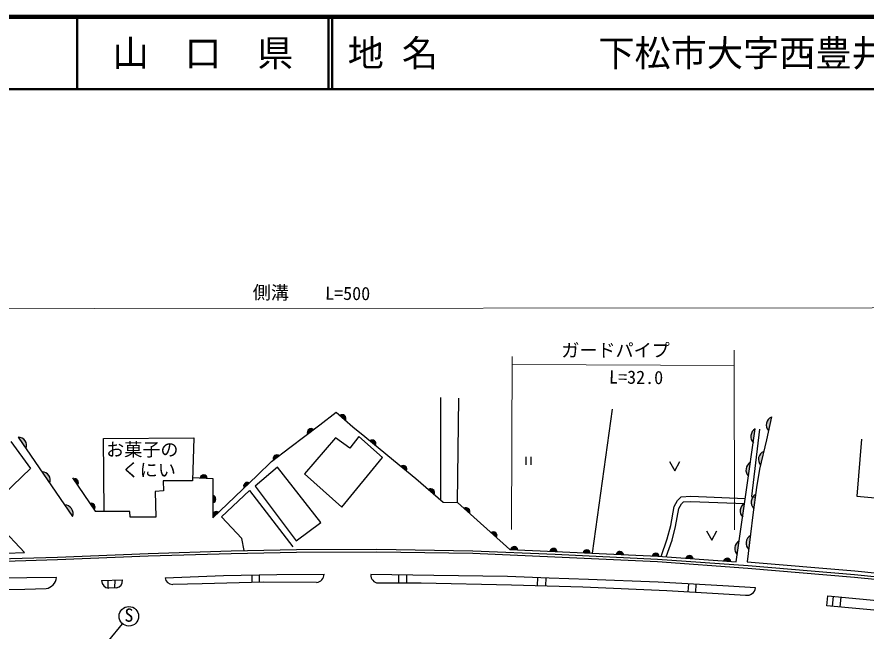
# Model space of a CAD drawing. Units: millimetres at full size, sheet at 1:1000; details may follow other scales. Extents: x 40000 to 680000, y 20000 to 380000.
# Drawn here: x 324675 to 442020, y 295086 to 380000 of the extents above; entities that cross this region are included whole.
import ezdxf
from ezdxf.enums import TextEntityAlignment as Align

# ---------------------------------------------------------------- set-up
doc = ezdxf.new("R2010")
doc.units = ezdxf.units.MM
doc.header["$LTSCALE"] = 1000
for name, color, linetype, lineweight in [('M-BGD', 7, 'Continuous', 25), ('M-BGD-EXST', 7, 'Continuous', 25), ('M-STR-HTXT', 7, 'Continuous', 13), ('M-TTL', 2, 'Continuous', 140), ('M-TTL-LINE', 7, 'Continuous', 50)]:
    doc.layers.add(name, color=color, linetype=linetype, lineweight=lineweight)
doc.layers.add('M-BMK-HTXT', color=7, linetype='Continuous')
doc.layers.add('M-TTL-TXT', color=7, linetype='Continuous')
doc.styles.add('ＭＳ ゴシック', font='')
doc.styles.get('ＭＳ ゴシック').set_extended_font_data('MS Gothic')

msp = doc.modelspace()

# ---------------------------------------------------------------- hatches: boundary and pattern name
at = {"layer": 'M-BGD'}
for points in [[(370062, 324239, 0.82183), (369320, 324896)], [(428938, 324683, 0.51219), (428534, 322807)], [(365638, 322947, 0.82183), (364850, 322346)], [(426720, 323025, 0.51219), (426448, 321126)], [(325934, 320317, 0.51219), (324849, 321900)], [(374232, 320754, 0.82183), (373469, 321386)], [(360915, 319323, 0.82183), (360132, 318716)], [(427878, 319909, 0.51219), (427439, 318041)], [(426058, 318403, 0.51219), (425786, 316503)], [(329218, 315528, 0.51219), (328132, 317110)], [(378498, 317234, 0.82183), (377732, 317862)], [(333021, 315274, 0.82183), (332465, 316094)], [(350978, 316234, 0.82183), (349989, 316279)], [(356796, 315555, 0.82183), (356080, 314870)], [(382315, 314000, 0.82183), (381565, 314647)], [(351755, 312831, 0.82183), (351751, 313822)], [(426764, 313952, 0.51219), (426512, 312050)], [(332362, 310940, 0.51219), (331277, 312523)], [(335319, 311890, 0.82183), (334762, 312710)], [(425246, 312737, 0.51219), (424974, 310838)], [(352570, 311514, 0.82183), (351853, 310829)], [(387208, 311372, 0.82183), (386470, 312033)], [(390954, 308019, 0.82183), (390216, 308680)], [(424500, 307532, 0.51219), (424228, 305632)], [(426039, 308282, 0.51219), (425808, 306377)], [(393889, 306326, 0.82183), (392899, 306370)], [(399319, 306089, 0.82183), (398330, 306133)], [(403902, 305871, 0.82183), (402912, 305918)], [(408490, 305653, 0.82183), (407500, 305700)], [(413451, 305411, 0.82183), (412461, 305464)], [(418115, 305075, 0.82183), (417127, 305146)], [(423326, 304699, 0.82183), (422338, 304770)]]:
    msp.add_hatch(color=256, dxfattribs=at).paths.add_polyline_path(points)

# ---------------------------------------------------------------- linework, layer by layer
for p, q in [((383267, 313180), (383246, 327368)), ((385542, 312864), (385733, 327267)), ((406937, 325781), (404174, 305858)), ((324849, 321900), (332362, 310940)), ((395019, 319190), (395019, 318073)), ((395686, 319190), (395686, 318073)), ((357117, 302855), (357144, 301795)), ((358136, 302874), (358163, 301820)), ((377411, 302833), (377411, 301740)), ((378525, 302819), (378525, 301740)), ((336354, 302052), (339244, 302148)), ((337214, 302081), (337211, 301039)), ((338181, 302113), (338168, 301047)), ((396614, 302477), (396582, 301386)), ((397758, 302434), (397726, 301353)), ((417469, 301615), (417407, 300513)), ((338430, 301057), (337359, 301018)), ((418496, 301558), (418433, 300455)), ((437470, 299876), (437344, 298518)), ((438536, 299775), (438410, 298419))]:
    msp.add_line(p, q, dxfattribs=at)
for points in [[(348956, 316326), (351742, 316199), (351763, 310743), (357873, 316585), (359867, 318511), (362374, 320455), (366515, 323617), (368795, 325361), (371089, 323328), (372743, 321988), (376700, 318707), (379811, 316158), (383586, 312905), (385542, 312864), (392792, 306374), (399067, 306101), (413225, 305428), (424087, 304644), (424504, 307565), (425469, 314292), (426720, 323025)], [(428938, 324683), (428257, 321520), (427303, 317466), (426891, 314912), (426395, 311167), (426064, 308488), (425597, 304637), (440488, 303403), (454986, 301933), (462938, 301001), (471867, 300151), (483101, 299043), (490775, 319881)], [(427316, 323000), (426175, 313670), (426717, 313598)], [(441388, 321620), (440772, 313749), (472361, 310836), (473323, 321374)], [(281518, 307634), (284620, 307682), (285190, 304726), (302710, 305198), (320618, 305755), (325725, 305956), (322373, 309531), (317370, 314594), (310625, 321445)], [(323829, 321278), (326534, 317574), (320303, 311626)], [(414865, 318530), (415581, 317235), (416296, 318530)], [(332341, 316277), (335483, 311648), (336722, 311661)], [(356084, 306212), (355740, 307880), (352939, 310884), (356826, 314537), (362786, 306726)], [(413693, 305394), (414543, 307834), (415025, 309668), (415483, 312292), (415973, 313125), (416491, 313623), (417791, 313717), (425315, 313435)], [(414416, 305342), (415213, 307629), (415710, 309519), (416151, 312047), (416527, 312687), (416794, 312943), (417803, 313016), (425289, 312736)], [(419975, 308951), (420691, 307656), (421406, 308951)], [(134308, 300742), (137760, 300883), (150470, 301308), (167351, 301865), (183469, 302394), (204435, 302873), (224089, 303335), (242634, 303784), (259804, 304000), (273362, 304121), (284493, 304390), (300494, 304512), (315572, 304876), (330258, 305314), (342803, 305825), (354269, 306176), (363316, 306355), (374407, 306390), (387693, 306196), (399049, 305701), (413201, 305028), (425724, 304125), (440442, 302905), (454932, 301435)], [(173773, 301475), (183562, 301749), (204473, 302349), (224097, 302985), (242640, 303435), (259808, 303650), (273368, 303771), (284498, 304040), (300500, 304162), (315582, 304527), (330270, 304964), (342816, 305476), (354278, 305826), (363320, 306005), (374405, 306040), (387683, 305846), (399033, 305352), (413180, 304679), (425697, 303776), (440410, 302556), (454894, 301088)], [(345141, 302460), (353223, 302781), (360567, 302920), (367118, 302947)], [(426761, 301064), (423035, 301290), (419023, 301528), (413274, 301848), (403642, 302222), (398230, 302417), (392471, 302630), (382274, 302772), (373594, 302880)], [(330138, 302494), (321884, 302398), (313418, 302278)], [(366089, 301813), (358776, 301836), (350277, 301621), (346212, 301523)], [(374592, 301740), (380530, 301740), (393021, 301492), (402861, 301201), (414484, 300678), (421574, 300277), (425373, 300036)], [(311991, 300616), (318243, 300716), (325780, 300864), (328692, 300963)]]:
    msp.add_lwpolyline(points, dxfattribs=at)
for points in [[(336722, 311626), (336611, 321729), (349109, 321784), (348942, 315845), (344887, 315845), (344943, 314457), (343776, 314402), (343882, 310814), (340298, 310812), (340277, 311594)], [(368696, 321787), (364431, 316825), (369552, 312205), (375203, 319081), (371918, 321974), (370688, 320387)], [(357610, 315137), (363276, 307546), (366654, 310112), (360691, 317725)], [(470210, 295468), (436617, 298586), (436759, 299943), (470296, 296785)]]:
    msp.add_lwpolyline(points, close=True, dxfattribs=at)
for centre, radius, start, end in [((369626, 324494), 505, 329.62578, 127.28397), ((429411, 323599), 1182, 113.60339, 222.08855), ((365303, 322569), 505, 48.53527, 206.19346), ((427268, 321977), 1182, 117.60597, 226.09113), ((324822, 320718), 1182, 340.18907, 88.67422), ((373788, 320994), 505, 331.50657, 129.16476), ((360583, 318942), 505, 48.96734, 206.62553), ((428331, 318817), 1182, 112.52546, 221.01061), ((426606, 317355), 1182, 117.60597, 226.09113), ((328105, 315928), 1182, 340.18907, 88.67422), ((378053, 317472), 505, 331.83769, 129.49588), ((332662, 315629), 505, 315.33764, 112.99583), ((350479, 316159), 505, 8.54769, 166.20588), ((356505, 315142), 505, 54.88425, 212.54244), ((381876, 314249), 505, 330.41345, 128.07164), ((351655, 313326), 505, 281.3882, 79.04639), ((427323, 312910), 1182, 118.20956, 226.69471), ((331250, 311341), 1182, 340.18907, 88.67422), ((334960, 312245), 505, 315.33764, 112.99583), ((425794, 311689), 1182, 117.59652, 226.08167), ((352279, 311101), 505, 54.88425, 212.54244), ((386773, 311630), 505, 329.33885, 126.99704), ((390520, 308276), 505, 329.33885, 126.99704), ((425048, 306484), 1182, 117.63316, 226.11832), ((426609, 307247), 1182, 118.85378, 227.33894), ((393390, 306250), 505, 8.67669, 166.33488), ((398820, 306013), 505, 8.60584, 166.26403), ((403402, 305797), 505, 8.4477, 166.10589), ((407990, 305579), 505, 8.4477, 166.10589), ((412951, 305340), 505, 8.12808, 165.78627), ((417614, 305013), 505, 7.04552, 164.70371), ((422825, 304637), 505, 7.04552, 164.70371), ((366010, 302918), 1108, 274.06291, 1.47855), ((374642, 302791), 1052, 175.1166, 267.23342), ((328392, 302695), 1758, 279.8246, 353.4246), ((337440, 302101), 1087, 182.5958, 265.7312), ((338256, 302035), 994, 280.04427, 6.5137), ((346194, 302583), 1060, 186.68019, 270.95959), ((425539, 301263), 1238, 262.31153, 350.72801)]:
    msp.add_arc(centre, radius, start, end, dxfattribs=at)
at = {"layer": 'M-BGD-EXST'}
msp.add_line((337370, 293768), (339266, 296100), dxfattribs=at)
msp.add_circle((340140, 297129), 1350, dxfattribs=at)
at = {"layer": 'M-STR-HTXT'}
for p, q in [((423817, 333908), (423852, 309059)), ((393015, 309143), (393099, 333058)), ((423820, 331812), (393095, 331920))]:
    msp.add_line(p, q, dxfattribs=at)
msp.add_lwpolyline([(66559, 339465), (496640, 339834), (566174, 335046)], dxfattribs=at)
at = {"layer": 'M-TTL'}
msp.add_line((680000, 380000), (40000, 380000), dxfattribs=at)
at = {"layer": 'M-TTL-LINE'}
for p, q in [((333000, 380000), (333000, 370000)), ((367750, 380000), (367750, 370000)), ((368250, 380000), (368250, 370000)), ((40000, 370000), (680000, 370000))]:
    msp.add_line(p, q, dxfattribs=at)

# ---------------------------------------------------------------- texts
at = {"layer": 'M-BGD-EXST', "style": 'ＭＳ ゴシック'}
msp.add_text('S', height=1833, rotation=358.508, dxfattribs=at).set_placement((339485, 295837), align=Align.BOTTOM_LEFT)
at = {"layer": 'M-BMK-HTXT', "style": 'ＭＳ ゴシック'}
for s, p in [('お菓子の', (337000, 318724)), ('くにい', (339135, 315902))]:
    msp.add_text(s, height=1833, dxfattribs=at).set_placement(p, align=Align.BOTTOM_LEFT)
at = {"layer": 'M-STR-HTXT', "style": 'ＭＳ ゴシック'}
for s, rotation, p in [('側溝\u3000\u3000L=500', 359.392, (357242, 340453)), ('L=32.0', 359.233, (406485, 328767))]:
    msp.add_text(s, height=1833, rotation=rotation, dxfattribs=at).set_placement(p, align=Align.BOTTOM_LEFT)
msp.add_text('ガードパイプ', height=1833, dxfattribs=at).set_placement((399899, 332447), align=Align.BOTTOM_LEFT)
at = {"layer": 'M-TTL-TXT', "style": 'ＭＳ ゴシック'}
msp.add_text('山\u3000口\u3000県', height=3666, dxfattribs=at).set_placement((350375, 375000), align=Align.MIDDLE_CENTER)
for s, p in [('地 名', (370380, 375000)), ('下松市大字西豊井\u3000大字河内', (405024, 375000))]:
    msp.add_text(s, height=3666, dxfattribs=at).set_placement(p, align=Align.MIDDLE_LEFT)

doc.saveas('drawing.dxf')
